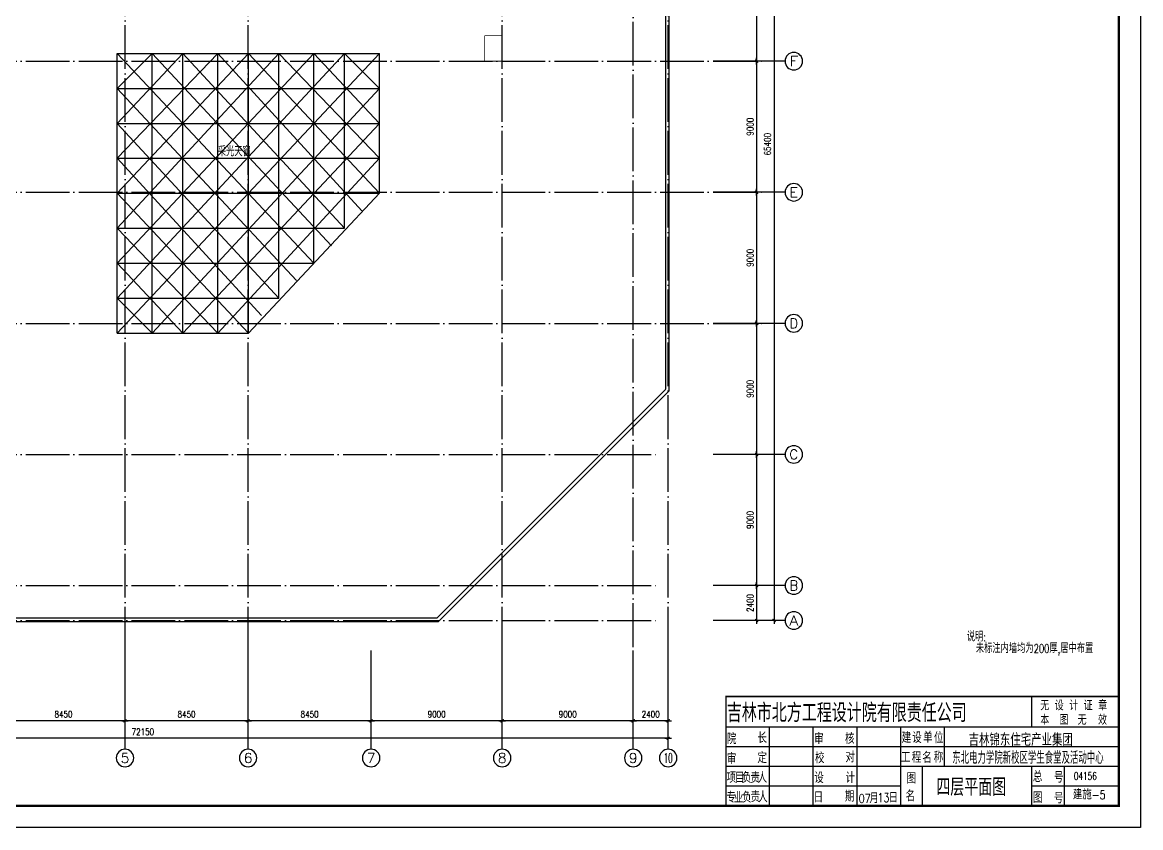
# Model space of a CAD drawing. Extents: x -55219 to 470149, y 494712 to 780039.
# Drawn here: x 393355 to 470149, y 593781 to 649070 of the extents above; entities that cross this region are included whole.
import ezdxf
from ezdxf.enums import TextEntityAlignment as Align

# ---------------------------------------------------------------- set-up
doc = ezdxf.new("R2010")
doc.units = 0
doc.header["$LTSCALE"] = 1500
doc.header["$MEASUREMENT"] = 0
doc.linetypes.add('DOTE', pattern=[2.42, 2, -0.2, 0.02, -0.2])
doc.layers.get('0').update_dxf_attribs({"linetype": 'CONTINUOUS'})
doc.layers.get('DEFPOINTS').update_dxf_attribs({"linetype": 'CONTINUOUS'})
for name, color, linetype in [('AXIS', 3, 'CONTINUOUS'), ('AXIS_TEXT', 7, 'CONTINUOUS'), ('B1', 3, 'CONTINUOUS'), ('DOTE', 1, 'DOTE'), ('GPSCOMMON', 7, 'CONTINUOUS'), ('LVTRY', 6, 'CONTINUOUS'), ('PUB_TEXT', 7, 'CONTINUOUS'), ('PUB_TITLE', 4, 'CONTINUOUS'), ('PUB_WALL', 255, 'CONTINUOUS'), ('WALL', 255, 'CONTINUOUS'), ('文字和字符', 3, 'CONTINUOUS')]:
    doc.layers.add(name, color=color, linetype=linetype)
doc.styles.add('_HZTXT', font='txt.shx', dxfattribs={"width": 0.8, "bigfont": 'hztxt.shx'})
doc.styles.add('COMPLEX', font='COMPLEX')
doc.styles.add('DIM_FONT', font='SIMPLEX.shx', dxfattribs={"width": 0.8})
doc.styles.add('GPSXW', font='txt.shx', dxfattribs={"width": 0.8, "bigfont": 'hztxt.shx'})
doc.styles.add('H1', font='')
doc.styles.add('STY10', font='TXT', dxfattribs={"width": 0.7, "bigfont": 'HZTXT'})
doc.styles.add('STY13', font='TXT.shx', dxfattribs={"width": 0.7, "bigfont": 'STK.shx'})
doc.styles.add('STY3', font='TXT', dxfattribs={"width": 0.85, "bigfont": 'STK'})
doc.styles.add('STY7', font='TXT', dxfattribs={"width": 0.7, "bigfont": 'HZTXT'})
doc.styles.add('STY8', font='TXT', dxfattribs={"width": 0.7, "bigfont": 'HZTXT'})
doc.styles.add('STY9', font='TXT', dxfattribs={"width": 0.7, "bigfont": 'HZTXT'})
doc.styles.get('H1').set_extended_font_data('SimSun')
doc.dimstyles.new('AXIS150', dxfattribs={"dimscale": 1.5, "dimtxt": 300, "dimasz": 1, "dimexe": 250, "dimexo": 300, "dimgap": 150, "dimtad": 1, "dimdec": 0, "dimzin": 0, "dimdsep": 46, "dimtxsty": 'DIM_FONT', "dimblk": '_DIMX', "dimcen": 0.09, "dimse1": 1, "dimse2": 1, "dimclrt": 7, "dimadec": 0, "dimazin": 0, "dimtfac": 1, "dimtdec": 0, "dimtix": 1, "dimtmove": 2, "dimatfit": 3, "dimldrblk": '_DIMX', "dimfxl": 1, "dimtolj": 1, "dimtzin": 0, "dimarcsym": 0})

# ---------------------------------------------------------------- blocks, each defined once
blk = doc.blocks.new('_DIMX')
blk.add_line((-150, 0), (150, 0))
at = {"const_width": 50}
blk.add_lwpolyline([(-70, -70), (70, 70)], dxfattribs=at)
blk = doc.blocks.new('*D162')
at = {"color": 0, "linetype": 'ByBlock'}
blk.add_line((443780, 655403), (443780, 646406), dxfattribs=at)
at = {"layer": 'DEFPOINTS', "color": 0, "linetype": 'ByBlock'}
for p in [(440790, 655405), (440790, 646405), (443780, 646405)]:
    blk.add_point(p, dxfattribs=at)
at = {"color": 0, "linetype": 'ByBlock', "xscale": 1.5, "yscale": 1.5, "zscale": 1.5}
for p, rotation in [((443780, 655405), 90), ((443780, 646405), 270)]:
    blk.add_blockref('_DIMX', p, dxfattribs=dict(at, rotation=rotation))
at = {"color": 7, "linetype": 'ByBlock', "insert": (443330, 650905), "char_height": 450, "attachment_point": 5, "rotation": 90, "style": 'DIM_FONT'}
blk.add_mtext('\\A1;9000', dxfattribs=at)
blk = doc.blocks.new('*D163')
at = {"color": 0, "linetype": 'ByBlock'}
blk.add_line((443780, 646403), (443780, 637406), dxfattribs=at)
at = {"layer": 'DEFPOINTS', "color": 0, "linetype": 'ByBlock'}
for p in [(440790, 646405), (440790, 637405), (443780, 637405)]:
    blk.add_point(p, dxfattribs=at)
at = {"color": 0, "linetype": 'ByBlock', "xscale": 1.5, "yscale": 1.5, "zscale": 1.5}
for p, rotation in [((443780, 646405), 90), ((443780, 637405), 270)]:
    blk.add_blockref('_DIMX', p, dxfattribs=dict(at, rotation=rotation))
at = {"color": 7, "linetype": 'ByBlock', "insert": (443330, 641905), "char_height": 450, "attachment_point": 5, "rotation": 90, "style": 'DIM_FONT'}
blk.add_mtext('\\A1;9000', dxfattribs=at)
blk = doc.blocks.new('_AXISO')
blk.add_circle((0, 0), 0.5)
at = {"layer": 'AXIS_TEXT', "style": 'COMPLEX', "width": 1.041667}
blk.add_attdef('A', text='', height=0.56, dxfattribs=at).set_placement((-0.25, -0.28), (0.25, -0.28), align=Align.FIT)
blk = doc.blocks.new('*D165')
at = {"color": 0, "linetype": 'ByBlock'}
blk.add_line((443780, 637403), (443780, 628406), dxfattribs=at)
at = {"layer": 'DEFPOINTS', "color": 0, "linetype": 'ByBlock'}
for p in [(440790, 637405), (440790, 628405), (443780, 628405)]:
    blk.add_point(p, dxfattribs=at)
at = {"color": 0, "linetype": 'ByBlock', "xscale": 1.5, "yscale": 1.5, "zscale": 1.5}
for p, rotation in [((443780, 637405), 90), ((443780, 628405), 270)]:
    blk.add_blockref('_DIMX', p, dxfattribs=dict(at, rotation=rotation))
at = {"color": 7, "linetype": 'ByBlock', "insert": (443330, 632905), "char_height": 450, "attachment_point": 5, "rotation": 90, "style": 'DIM_FONT'}
blk.add_mtext('\\A1;9000', dxfattribs=at)
blk = doc.blocks.new('*D166')
at = {"color": 0, "linetype": 'ByBlock'}
blk.add_line((443780, 628403), (443780, 619406), dxfattribs=at)
at = {"layer": 'DEFPOINTS', "color": 0, "linetype": 'ByBlock'}
for p in [(440790, 628405), (440790, 619405), (443780, 619405)]:
    blk.add_point(p, dxfattribs=at)
at = {"color": 0, "linetype": 'ByBlock', "xscale": 1.5, "yscale": 1.5, "zscale": 1.5}
for p, rotation in [((443780, 628405), 90), ((443780, 619405), 270)]:
    blk.add_blockref('_DIMX', p, dxfattribs=dict(at, rotation=rotation))
at = {"color": 7, "linetype": 'ByBlock', "insert": (443330, 623905), "char_height": 450, "attachment_point": 5, "rotation": 90, "style": 'DIM_FONT'}
blk.add_mtext('\\A1;9000', dxfattribs=at)
blk = doc.blocks.new('*D167')
at = {"color": 0, "linetype": 'ByBlock'}
blk.add_line((444980, 673403), (444980, 608006), dxfattribs=at)
at = {"layer": 'DEFPOINTS', "color": 0, "linetype": 'ByBlock'}
for p in [(440790, 673405), (440790, 608005), (444980, 608005)]:
    blk.add_point(p, dxfattribs=at)
at = {"color": 0, "linetype": 'ByBlock', "xscale": 1.5, "yscale": 1.5, "zscale": 1.5}
for p, rotation in [((444980, 673405), 90), ((444980, 608005), 270)]:
    blk.add_blockref('_DIMX', p, dxfattribs=dict(at, rotation=rotation))
at = {"color": 7, "linetype": 'ByBlock', "insert": (444530, 640705), "char_height": 450, "attachment_point": 5, "rotation": 90, "style": 'DIM_FONT'}
blk.add_mtext('\\A1;65400', dxfattribs=at)
blk = doc.blocks.new('*D168')
at = {"color": 0, "linetype": 'ByBlock'}
blk.add_line((443780, 610403), (443780, 608006), dxfattribs=at)
at = {"layer": 'DEFPOINTS', "color": 0, "linetype": 'ByBlock'}
for p in [(440790, 610405), (440790, 608005), (443780, 608005)]:
    blk.add_point(p, dxfattribs=at)
at = {"color": 0, "linetype": 'ByBlock', "xscale": 1.5, "yscale": 1.5, "zscale": 1.5}
for p, rotation in [((443780, 610405), 90), ((443780, 608005), 270)]:
    blk.add_blockref('_DIMX', p, dxfattribs=dict(at, rotation=rotation))
at = {"color": 7, "linetype": 'ByBlock', "insert": (443330, 609205), "char_height": 450, "attachment_point": 5, "rotation": 90, "style": 'DIM_FONT'}
blk.add_mtext('\\A1;2400', dxfattribs=at)
blk = doc.blocks.new('*D169')
at = {"color": 0, "linetype": 'ByBlock'}
blk.add_line((443780, 619403), (443780, 610406), dxfattribs=at)
at = {"layer": 'DEFPOINTS', "color": 0, "linetype": 'ByBlock'}
for p in [(440790, 619405), (440790, 610405), (443780, 610405)]:
    blk.add_point(p, dxfattribs=at)
at = {"color": 0, "linetype": 'ByBlock', "xscale": 1.5, "yscale": 1.5, "zscale": 1.5}
for p, rotation in [((443780, 619405), 90), ((443780, 610405), 270)]:
    blk.add_blockref('_DIMX', p, dxfattribs=dict(at, rotation=rotation))
at = {"color": 7, "linetype": 'ByBlock', "insert": (443330, 614905), "char_height": 450, "attachment_point": 5, "rotation": 90, "style": 'DIM_FONT'}
blk.add_mtext('\\A1;9000', dxfattribs=at)
blk = doc.blocks.new('*D170')
at = {"color": 0, "linetype": 'ByBlock'}
blk.add_line((400404, 601113), (391957, 601113), dxfattribs=at)
at = {"layer": 'DEFPOINTS', "color": 0, "linetype": 'ByBlock'}
for p in [(391955, 605943), (400405, 605943), (391955, 601113)]:
    blk.add_point(p, dxfattribs=at)
at = {"color": 0, "linetype": 'ByBlock', "xscale": 1.5, "yscale": 1.5, "zscale": 1.5, "rotation": 180}
blk.add_blockref('_DIMX', (391955, 601113), dxfattribs=at)
at = {"color": 0, "linetype": 'ByBlock', "xscale": 1.5, "yscale": 1.5, "zscale": 1.5}
blk.add_blockref('_DIMX', (400405, 601113), dxfattribs=at)
at = {"color": 7, "linetype": 'ByBlock', "insert": (396180, 601563), "char_height": 450, "attachment_point": 5, "style": 'DIM_FONT'}
blk.add_mtext('\\A1;8450', dxfattribs=at)
blk = doc.blocks.new('*D171')
at = {"color": 0, "linetype": 'ByBlock'}
blk.add_line((408854, 601113), (400407, 601113), dxfattribs=at)
at = {"layer": 'DEFPOINTS', "color": 0, "linetype": 'ByBlock'}
for p in [(400405, 605943), (408855, 605943), (400405, 601113)]:
    blk.add_point(p, dxfattribs=at)
at = {"color": 0, "linetype": 'ByBlock', "xscale": 1.5, "yscale": 1.5, "zscale": 1.5, "rotation": 180}
blk.add_blockref('_DIMX', (400405, 601113), dxfattribs=at)
at = {"color": 0, "linetype": 'ByBlock', "xscale": 1.5, "yscale": 1.5, "zscale": 1.5}
blk.add_blockref('_DIMX', (408855, 601113), dxfattribs=at)
at = {"color": 7, "linetype": 'ByBlock', "insert": (404630, 601563), "char_height": 450, "attachment_point": 5, "style": 'DIM_FONT'}
blk.add_mtext('\\A1;8450', dxfattribs=at)
blk = doc.blocks.new('*D172')
at = {"color": 0, "linetype": 'ByBlock'}
blk.add_line((417304, 601113), (408857, 601113), dxfattribs=at)
at = {"layer": 'DEFPOINTS', "color": 0, "linetype": 'ByBlock'}
for p in [(408855, 605943), (417305, 605943), (408855, 601113)]:
    blk.add_point(p, dxfattribs=at)
at = {"color": 0, "linetype": 'ByBlock', "xscale": 1.5, "yscale": 1.5, "zscale": 1.5, "rotation": 180}
blk.add_blockref('_DIMX', (408855, 601113), dxfattribs=at)
at = {"color": 0, "linetype": 'ByBlock', "xscale": 1.5, "yscale": 1.5, "zscale": 1.5}
blk.add_blockref('_DIMX', (417305, 601113), dxfattribs=at)
at = {"color": 7, "linetype": 'ByBlock', "insert": (413080, 601563), "char_height": 450, "attachment_point": 5, "style": 'DIM_FONT'}
blk.add_mtext('\\A1;8450', dxfattribs=at)
blk = doc.blocks.new('*D173')
at = {"color": 0, "linetype": 'ByBlock'}
blk.add_line((426304, 601113), (417307, 601113), dxfattribs=at)
at = {"layer": 'DEFPOINTS', "color": 0, "linetype": 'ByBlock'}
for p in [(417305, 605943), (426305, 605943), (417305, 601113)]:
    blk.add_point(p, dxfattribs=at)
at = {"color": 0, "linetype": 'ByBlock', "xscale": 1.5, "yscale": 1.5, "zscale": 1.5, "rotation": 180.0000000000007}
blk.add_blockref('_DIMX', (417305, 601113), dxfattribs=at)
at = {"color": 0, "linetype": 'ByBlock', "xscale": 1.5, "yscale": 1.5, "zscale": 1.5}
blk.add_blockref('_DIMX', (426305, 601113), dxfattribs=at)
at = {"color": 7, "linetype": 'ByBlock', "insert": (421805, 601563), "char_height": 450, "attachment_point": 5, "style": 'DIM_FONT'}
blk.add_mtext('\\A1;9000', dxfattribs=at)
blk = doc.blocks.new('*D175')
at = {"color": 0, "linetype": 'ByBlock'}
blk.add_line((435304, 601113), (426307, 601113), dxfattribs=at)
at = {"layer": 'DEFPOINTS', "color": 0, "linetype": 'ByBlock'}
for p in [(426305, 605943), (435305, 605943), (426305, 601113)]:
    blk.add_point(p, dxfattribs=at)
at = {"color": 0, "linetype": 'ByBlock', "xscale": 1.5, "yscale": 1.5, "zscale": 1.5}
for p, rotation in [((426305, 601113), 179.9999999999993), ((435305, 601113), 359.9999999999993)]:
    blk.add_blockref('_DIMX', p, dxfattribs=dict(at, rotation=rotation))
at = {"color": 7, "linetype": 'ByBlock', "insert": (430805, 601563), "char_height": 450, "attachment_point": 5, "style": 'DIM_FONT'}
blk.add_mtext('\\A1;9000', dxfattribs=at)
blk = doc.blocks.new('*D179')
at = {"color": 0, "linetype": 'ByBlock'}
blk.add_line((437703, 601113), (435307, 601113), dxfattribs=at)
at = {"layer": 'DEFPOINTS', "color": 0, "linetype": 'ByBlock'}
for p in [(435305, 605943), (437705, 605943), (435305, 601113)]:
    blk.add_point(p, dxfattribs=at)
at = {"color": 0, "linetype": 'ByBlock', "xscale": 1.5, "yscale": 1.5, "zscale": 1.5, "rotation": 180}
blk.add_blockref('_DIMX', (435305, 601113), dxfattribs=at)
at = {"color": 0, "linetype": 'ByBlock', "xscale": 1.5, "yscale": 1.5, "zscale": 1.5}
blk.add_blockref('_DIMX', (437705, 601113), dxfattribs=at)
at = {"color": 7, "linetype": 'ByBlock', "insert": (436505, 601563), "char_height": 450, "attachment_point": 5, "style": 'DIM_FONT'}
blk.add_mtext('\\A1;2400', dxfattribs=at)
blk = doc.blocks.new('*D180')
at = {"color": 0, "linetype": 'ByBlock'}
blk.add_line((437703, 599913), (365557, 599913), dxfattribs=at)
at = {"layer": 'DEFPOINTS', "color": 0, "linetype": 'ByBlock'}
for p in [(365555, 605943), (437705, 605943), (365555, 599913)]:
    blk.add_point(p, dxfattribs=at)
at = {"color": 0, "linetype": 'ByBlock', "xscale": 1.5, "yscale": 1.5, "zscale": 1.5, "rotation": 180}
blk.add_blockref('_DIMX', (365555, 599913), dxfattribs=at)
at = {"color": 0, "linetype": 'ByBlock', "xscale": 1.5, "yscale": 1.5, "zscale": 1.5}
blk.add_blockref('_DIMX', (437705, 599913), dxfattribs=at)
at = {"color": 7, "linetype": 'ByBlock', "insert": (401630, 600363), "char_height": 450, "attachment_point": 5, "style": 'DIM_FONT'}
blk.add_mtext('\\A1;72150', dxfattribs=at)
blk = doc.blocks.new('A$C059162B0')
at = {"layer": 'PUB_TEXT', "style": '_HZTXT', "width": 0.7}
for s, p in [('说明:', (-26, 898)), ('未标注内墙均为200厚,居中布置', (595, 100))]:
    blk.add_text(s, height=600, dxfattribs=at).set_placement(p)

msp = doc.modelspace()

# ---------------------------------------------------------------- linework, layer by layer
at = {"color": 3, "linetype": 'Continuous'}
for p, q in [((462649.3, 602781.4), (462649.3, 600681.4)), ((468649.3, 595281.4), (468649.3, 602781.4)), ((468649.3, 600681.4), (441649.3, 600681.4)), ((444649.3, 600681.4), (444649.3, 595281.4)), ((447649.3, 600681.4), (447649.3, 595281.4)), ((450649.3, 600681.4), (450649.3, 595281.4)), ((453649.3, 600681.4), (453649.3, 595281.4)), ((456649.3, 600681.4), (456649.3, 597981.4)), ((468649.3, 599331.4), (441649.3, 599331.4)), ((468649.3, 597981.4), (441649.3, 597981.4)), ((455149.3, 597981.4), (455149.3, 595281.4)), ((462649.3, 597981.4), (462649.3, 595281.4)), ((464899.3, 597981.4), (464899.3, 595281.4)), ((453649.3, 596631.4), (441649.3, 596631.4)), ((468687.4, 596631.4), (462649.3, 596631.4))]:
    msp.add_line(p, q, dxfattribs=at)
at = {"color": 3}
msp.add_line((441649.3, 595281.4), (468649.3, 595281.4), dxfattribs=at)
at = {"layer": 'AXIS'}
for p, q in [((445730.4, 646404.9), (440790.4, 646404.9)), ((445730.4, 637404.9), (440790.4, 637404.9)), ((445730.4, 628404.9), (440790.4, 628404.9)), ((445730.4, 619404.9), (440790.4, 619404.9)), ((445730.4, 610404.9), (440790.4, 610404.9)), ((445730.4, 608004.9), (440790.4, 608004.9)), ((400405.2, 599162.9), (400405.2, 605943)), ((408855.2, 599162.9), (408855.2, 605943)), ((417305.2, 599162.9), (417305.2, 605943)), ((426305.2, 599162.9), (426305.2, 605943)), ((435305.2, 599162.9), (435305.2, 605943)), ((437705, 599162.9), (437705, 605943))]:
    msp.add_line(p, q, dxfattribs=at)
at = {"layer": 'DOTE'}
for p, q in [((400405.2, 605943), (400405.2, 674505.6)), ((408855.2, 605943), (408855.2, 674505.6)), ((426305.2, 605943), (426305.2, 674505.6)), ((435305.2, 606183.3), (435305.2, 674505.6)), ((437705, 605943), (437705, 674505.6)), ((364555.2, 646404.9), (444227.5, 646404.9)), ((364555.2, 637404.9), (444227.5, 637404.9)), ((364555.2, 628404.9), (444227.5, 628404.9)), ((364555.2, 619404.9), (436905.2, 619404.9)), ((364555.2, 619404.9), (436905.2, 619404.9)), ((364555.2, 610404.9), (436905.2, 610404.9)), ((364555.2, 608004.9), (436905.2, 608004.9))]:
    msp.add_line(p, q, dxfattribs=at)
at = {"layer": 'GPSCOMMON', "color": 1, "const_width": 105}
msp.add_lwpolyline([(441673.4, 595281.4), (441673.4, 602781.4), (468673.4, 602781.4)], dxfattribs=at)
at = {"layer": 'LVTRY'}
for p, q in [((425106.2, 648154.4), (425105.7, 648153.9)), ((413373.2, 632536.9), (399873.2, 646936.9)), ((399873.2, 646936.9), (413373.2, 632536.9)), ((399873.2, 644536.9), (402273.2, 646936.9)), ((404373.2, 646936.9), (399873.2, 642136.9)), ((399873.2, 639736.9), (406773.2, 646936.9)), ((408873.2, 646936.9), (399873.2, 637336.9)), ((399873.2, 634936.9), (410973.2, 646936.9)), ((417873.2, 646936.9), (399873.2, 627736.9)), ((413373.2, 646936.9), (399873.2, 632536.9)), ((399873.2, 630136.9), (415473.2, 646936.9)), ((399873.2, 627736.9), (399873.2, 646936.9)), ((399873.2, 646936.9), (417873.2, 646936.9)), ((402273.2, 646936.9), (414573.2, 633736.9)), ((402273.2, 627736.9), (402273.2, 646936.9)), ((415473.2, 634936.9), (404373.2, 646936.9)), ((404373.2, 627736.9), (404373.2, 646936.9)), ((406773.2, 646936.9), (416673.2, 636136.9)), ((406773.2, 627736.9), (406773.2, 646936.9)), ((417873.2, 637336.9), (408873.2, 646936.9)), ((408873.2, 627736.9), (408873.2, 646936.9)), ((410973.2, 646936.9), (417873.2, 639736.9)), ((410973.2, 630136.9), (410973.2, 646936.9)), ((413373.2, 646936.9), (417873.2, 642136.9)), ((413373.2, 632536.9), (413373.2, 646936.9)), ((415473.2, 646936.9), (417873.2, 644536.9)), ((415473.2, 634936.9), (415473.2, 646936.9)), ((417873.2, 637336.9), (417873.2, 646936.9)), ((399873.2, 644536.9), (412173.2, 631336.9)), ((412173.2, 631336.9), (399873.2, 644536.9)), ((399873.2, 644536.9), (417873.2, 644536.9)), ((402273.2, 627736.9), (417873.2, 644536.9)), ((410973.2, 630136.9), (399873.2, 642136.9)), ((399873.2, 642136.9), (417873.2, 642136.9)), ((417873.2, 642136.9), (404373.2, 627736.9)), ((399873.2, 639736.9), (409773.2, 628936.9)), ((399873.2, 639736.9), (417873.2, 639736.9)), ((406773.2, 627736.9), (417873.2, 639736.9)), ((408873.2, 627736.9), (399873.2, 637336.9)), ((399873.2, 637336.9), (417873.2, 637336.9)), ((417873.2, 637336.9), (408873.2, 627736.9)), ((399873.2, 634936.9), (406773.2, 627736.9)), ((399873.2, 634936.9), (415473.2, 634936.9)), ((399873.2, 632536.9), (404373.2, 627736.9)), ((399873.2, 632536.9), (413373.2, 632536.9)), ((399873.2, 630136.9), (402273.2, 627736.9)), ((399873.2, 630136.9), (410973.2, 630136.9)), ((399873.2, 627736.9), (408873.2, 627736.9))]:
    msp.add_line(p, q, dxfattribs=at)
at = {"layer": 'LVTRY', "const_width": 50}
for points in [[(425105.7, 648153.9), (425105.7, 646405.4)], [(426305.2, 648154.4), (425106.2, 648154.4)], [(426304.7, 648153.9), (426304.7, 646405.4)], [(426305.2, 646405.4), (425106.2, 646405.4)]]:
    msp.add_lwpolyline(points, dxfattribs=at)
at = {"layer": 'PUB_TITLE'}
msp.add_lwpolyline([(343999.3, 593781.4), (343999.3, 682881.4), (470149.3, 682881.4), (470149.3, 593781.4)], close=True, dxfattribs=at)
at = {"layer": 'PUB_TITLE', "const_width": 150}
msp.add_lwpolyline([(347749.3, 595281.4), (468649.3, 595281.4), (468649.3, 681381.4), (347749.3, 681381.4)], close=True, dxfattribs=at)
at = {"layer": 'PUB_WALL', "const_width": 75}
for points in [[(437773, 623778.6), (437773, 664904.9), (426655.2, 664904.9)], [(437533, 623878), (437533, 664664.9), (426655.2, 664664.9)], [(383665.2, 619054.9), (383665.2, 607937.7), (383665.7, 607937.2), (421931.6, 607937.2), (437773, 623778.6)], [(383905.2, 619054.9), (383905.2, 608177.2), (421832.2, 608177.2), (437533, 623878)]]:
    msp.add_lwpolyline(points, dxfattribs=at)
at = {"layer": 'WALL'}
for p, q in [((437773, 623778.6), (437773, 664904.9)), ((421931.6, 607937.2), (437773, 623778.6)), ((383665.7, 607937.2), (421931.6, 607937.2))]:
    msp.add_line(p, q, dxfattribs=at)

# ---------------------------------------------------------------- block references
at = {"layer": 'AXIS'}
ref = msp.add_blockref('_AXISO', (446330.4, 646404.9), dxfattribs=dict(at, xscale=-1200, yscale=1200, zscale=1200))
ref.add_attrib('A', 'F', dxfattribs={"layer": 'AXIS_TEXT', "height": 672, "style": 'COMPLEX', "width": 1.171875}).set_placement((446030.4, 646068.9), (446630.4, 646068.9), align=Align.FIT)
ref = msp.add_blockref('_AXISO', (446330.4, 637404.9), dxfattribs=dict(at, xscale=-1200, yscale=1200, zscale=1200))
ref.add_attrib('A', 'E', dxfattribs={"layer": 'AXIS_TEXT', "height": 672, "style": 'COMPLEX', "width": 1.171875}).set_placement((446030.4, 637068.9), (446630.4, 637068.9), align=Align.FIT)
ref = msp.add_blockref('_AXISO', (446330.4, 628404.9), dxfattribs=dict(at, xscale=-1200, yscale=1200, zscale=1200))
ref.add_attrib('A', 'D', dxfattribs={"layer": 'AXIS_TEXT', "height": 672, "style": 'COMPLEX', "width": 1.102941}).set_placement((446030.4, 628068.9), (446630.4, 628068.9), align=Align.FIT)
ref = msp.add_blockref('_AXISO', (446330.4, 619404.9), dxfattribs=dict(at, xscale=-1200, yscale=1200, zscale=1200))
ref.add_attrib('A', 'C', dxfattribs={"layer": 'AXIS_TEXT', "height": 672, "style": 'COMPLEX', "width": 1.25}).set_placement((446030.4, 619068.9), (446630.4, 619068.9), align=Align.FIT)
ref = msp.add_blockref('_AXISO', (446330.4, 610404.9), dxfattribs=dict(at, xscale=-1200, yscale=1200, zscale=1200))
ref.add_attrib('A', 'B', dxfattribs={"layer": 'AXIS_TEXT', "height": 672, "style": 'COMPLEX', "width": 1.102941}).set_placement((446030.4, 610068.9), (446630.4, 610068.9), align=Align.FIT)
ref = msp.add_blockref('_AXISO', (446330.4, 608004.9), dxfattribs=dict(at, xscale=-1200, yscale=1200, zscale=1200))
ref.add_attrib('A', 'A', dxfattribs={"layer": 'AXIS_TEXT', "height": 672, "style": 'COMPLEX', "width": 1.041667}).set_placement((446030.4, 607668.9), (446630.4, 607668.9), align=Align.FIT)
ref = msp.add_blockref('_AXISO', (400405.2, 598562.9), dxfattribs=dict(at, xscale=-1200, yscale=1200, zscale=1200, rotation=180))
ref.add_attrib('A', '5', dxfattribs={"layer": 'AXIS_TEXT', "height": 672, "style": 'COMPLEX', "width": 1.339286}).set_placement((400105.2, 598226.9), (400705.2, 598226.9), align=Align.FIT)
ref = msp.add_blockref('_AXISO', (408855.2, 598562.9), dxfattribs=dict(at, xscale=-1200, yscale=1200, zscale=1200, rotation=180))
ref.add_attrib('A', '6', dxfattribs={"layer": 'AXIS_TEXT', "height": 672, "style": 'COMPLEX', "width": 1.339286}).set_placement((408555.2, 598226.9), (409155.2, 598226.9), align=Align.FIT)
ref = msp.add_blockref('_AXISO', (417305.2, 598562.9), dxfattribs=dict(at, xscale=-1200, yscale=1200, zscale=1200, rotation=180))
ref.add_attrib('A', '7', dxfattribs={"layer": 'AXIS_TEXT', "height": 672, "style": 'COMPLEX', "width": 1.339286}).set_placement((417005.2, 598226.9), (417605.2, 598226.9), align=Align.FIT)
ref = msp.add_blockref('_AXISO', (426305.2, 598562.9), dxfattribs=dict(at, xscale=-1200, yscale=1200, zscale=1200, rotation=180))
ref.add_attrib('A', '8', dxfattribs={"layer": 'AXIS_TEXT', "height": 672, "rotation": 360, "style": 'COMPLEX', "width": 1.339286}).set_placement((426005.2, 598226.9), (426605.2, 598226.9), align=Align.FIT)
ref = msp.add_blockref('_AXISO', (435305.2, 598562.9), dxfattribs=dict(at, xscale=-1200, yscale=1200, zscale=1200, rotation=180))
ref.add_attrib('A', '9', dxfattribs={"layer": 'AXIS_TEXT', "height": 672, "style": 'COMPLEX', "width": 1.339286}).set_placement((435005.2, 598226.9), (435605.2, 598226.9), align=Align.FIT)
ref = msp.add_blockref('_AXISO', (437705, 598562.9), dxfattribs=dict(at, xscale=-1200, yscale=1200, zscale=1200, rotation=180))
ref.add_attrib('A', '10', dxfattribs={"layer": 'AXIS_TEXT', "height": 672, "rotation": 360, "style": 'COMPLEX', "width": 0.646552}).set_placement((437405, 598226.9), (438005, 598226.9), align=Align.FIT)
at = {"layer": 'LVTRY'}
msp.add_blockref('A$C059162B0', (458238.4, 605677.6), dxfattribs=at)

# ---------------------------------------------------------------- texts
at = {"color": 3, "linetype": 'Continuous'}
for s, height, style, width, p in [('吉林市北方工程设计院有限责任公司', 1275, 'STY3', 0.85, (441733.3, 601025.6)), ('院', 750, 'STY8', 0.7, (441739, 599514)), ('长', 750, 'STY8', 0.7, (443835.2, 599578.5)), ('审', 750, 'STY8', 0.7, (447725.2, 599522.9)), ('核', 750, 'STY8', 0.7, (449843.7, 599529)), ('建', 750, 'STY9', 0.7, (453738.1, 599598.2)), ('设', 750, 'STY9', 0.7, (454457.5, 599591.3)), ('单', 750, 'STY9', 0.7, (455210.1, 599620)), ('位', 750, 'STY9', 0.7, (455956.4, 599577.6)), ('定', 750, 'STY8', 0.7, (443835.2, 598213)), ('校', 750, 'STY8', 0.7, (447784.8, 598196.8)), ('对', 750, 'STY8', 0.7, (449879.4, 598255.3)), ('程', 750, 'STY9', 0.7, (454430.6, 598230.9)), ('名', 750, 'STY9', 0.7, (455153.5, 598224.1)), ('称', 750, 'STY9', 0.7, (455940.8, 598252.7)), ('审', 750, 'STY8', 0.7, (441739, 598148.5)), ('工', 750, 'STY9', 0.7, (453689.5, 598237.8)), ('目', 750, 'STY8', 0.7, (442289, 596848.4)), ('负', 750, 'STY8', 0.7, (442768.3, 596848.4)), ('责', 750, 'STY8', 0.7, (443354.6, 596848.4)), ('人', 750, 'STY8', 0.7, (443846.5, 596848.4)), ('设', 750, 'STY8', 0.7, (447732.5, 596839.1)), ('计', 750, 'STY8', 0.7, (449881.6, 596837.4)), ('图', 750, 'STY10', 0.7, (454078.1, 596797.8)), ('总', 750, 'STY7', 0.7, (462744.5, 596906.7)), ('号', 750, 'STY7', 0.7, (464197.9, 596875)), ('04156', 525, 'STY7', 0.7, (465566.1, 597061.8)), ('业', 750, 'STY8', 0.7, (442206.2, 595473)), ('负', 750, 'STY8', 0.7, (442774.6, 595495.2)), ('责', 750, 'STY8', 0.7, (443362.5, 595532.8)), ('人', 750, 'STY8', 0.7, (443881.2, 595507.9)), ('日', 750, 'STY8', 0.7, (447688.7, 595508.1)), ('期', 750, 'STY8', 0.7, (449835.5, 595565.8)), ('月', 675, 'STY8', 0.7, (451530.5, 595466.9)), ('日', 675, 'STY8', 0.7, (452844.4, 595501.7)), ('名', 750, 'STY10', 0.7, (454004.8, 595584.6)), ('图', 750, 'STY7', 0.7, (462755.5, 595479.1)), ('号', 750, 'STY7', 0.7, (464189.2, 595447.7))]:
    msp.add_text(s, height=height, dxfattribs=dict(at, style=style, width=width)).set_placement(p)
at = {"color": 3}
for s, height, style, width, p in [('无', 675, 'STY13', 0.7, (463260.8, 601830.2)), ('设', 675, 'STY13', 0.7, (464253.5, 601830.2)), ('计', 675, 'STY13', 0.7, (465246.3, 601830.2)), ('证', 675, 'STY13', 0.7, (466239.1, 601830.2)), ('章', 675, 'STY13', 0.7, (467231.9, 601830.2)), ('本', 675, 'STY13', 0.7, (463260.8, 600842.8)), ('图', 675, 'STY13', 0.7, (464572.4, 600842.8)), ('无', 675, 'STY13', 0.7, (465826.2, 600842.8)), ('效', 675, 'STY13', 0.7, (467224.6, 600842.8)), ('07', 600, 'GPSXW', 0.8, (450789.3, 595475.2)), ('13', 600, 'GPSXW', 0.8, (452078.1, 595536.4))]:
    msp.add_text(s, height=height, dxfattribs=dict(at, style=style, width=width)).set_placement(p)
at = {"linetype": 'Continuous', "style": 'STY8', "width": 0.7}
for s, p in [('项', (441714, 596848.4)), ('专', (441701.7, 595494.4))]:
    msp.add_text(s, height=750, dxfattribs=at).set_placement(p)
at = {"layer": 'B1', "color": 3, "style": '_HZTXT', "width": 0.8}
msp.add_text('建施-5', height=600, dxfattribs=at).set_placement((465497.8, 595733.3))
at = {"layer": 'LVTRY', "style": '_HZTXT', "width": 0.8}
msp.add_text('四层平面图', height=1200, dxfattribs=at).set_placement((456117.9, 595964.1))
at = {"layer": 'PUB_TEXT', "style": '_HZTXT', "width": 0.7}
msp.add_text('采光天窗', height=600, dxfattribs=at).set_placement((406773.2, 639886.9))
at = {"layer": '文字和字符', "color": 2, "style": 'H1'}
for s, width, p in [('吉林锦东住宅产业集团', 0.7, (458333.6, 599474.7)), ('东北电力学院新校区学生食堂及活动中心', 0.55, (457212.2, 598241.6))]:
    msp.add_text(s, height=750, dxfattribs=dict(at, width=width)).set_placement(p)

# ---------------------------------------------------------------- dimensions: what is measured, and where the dimension line sits
at = {"layer": 'AXIS'}
for p1, p2, distance, picture, middle in [((440790.4, 673404.9), (440790.4, 608004.9), 4189.9, '*D167', (444530.4, 640704.9)), ((437705, 605943), (365555.2, 605943), 6030.1, '*D180', (401630.1, 600362.9)), ((400405.2, 605943), (391955.2, 605943), 4830.1, '*D170', (396180.2, 601562.9)), ((408855.2, 605943), (400405.2, 605943), 4830.1, '*D171', (404630.2, 601562.9)), ((417305.2, 605943), (408855.2, 605943), 4830.1, '*D172', (413080.2, 601562.9)), ((426305.2, 605943), (417305.2, 605943), 4830.1, '*D173', (421805.2, 601562.9)), ((435305.2, 605943), (426305.2, 605943), 4830.1, '*D175', (430805.2, 601562.9)), ((437705, 605943), (435305.2, 605943), 4830.1, '*D179', (436505.1, 601562.9))]:
    dim = msp.add_aligned_dim(p1=p1, p2=p2, distance=distance, dimstyle='AXIS150', dxfattribs=at)
    dim.commit()
    dim.dimension.update_dxf_attribs({"geometry": picture, "text_midpoint": middle})
for base, p1, p2, picture, middle in [((443780.4, 646404.9), (440790.4, 655404.9), (440790.4, 646404.9), '*D162', (443330.4, 650904.9)), ((443780.4, 637404.9), (440790.4, 646404.9), (440790.4, 637404.9), '*D163', (443330.4, 641904.9)), ((443780.4, 628404.9), (440790.4, 637404.9), (440790.4, 628404.9), '*D165', (443330.4, 632904.9)), ((443780.4, 619404.9), (440790.4, 628404.9), (440790.4, 619404.9), '*D166', (443330.4, 623904.9)), ((443780.4, 610404.9), (440790.4, 619404.9), (440790.4, 610404.9), '*D169', (443330.4, 614904.9)), ((443780.4, 608004.9), (440790.4, 610404.9), (440790.4, 608004.9), '*D168', (443330.4, 609204.9))]:
    dim = msp.add_linear_dim(base=base, p1=p1, p2=p2, angle=270, dimstyle='AXIS150', dxfattribs=at)
    dim.commit()
    dim.dimension.update_dxf_attribs({"geometry": picture, "text_midpoint": middle})

doc.saveas('drawing.dxf')
